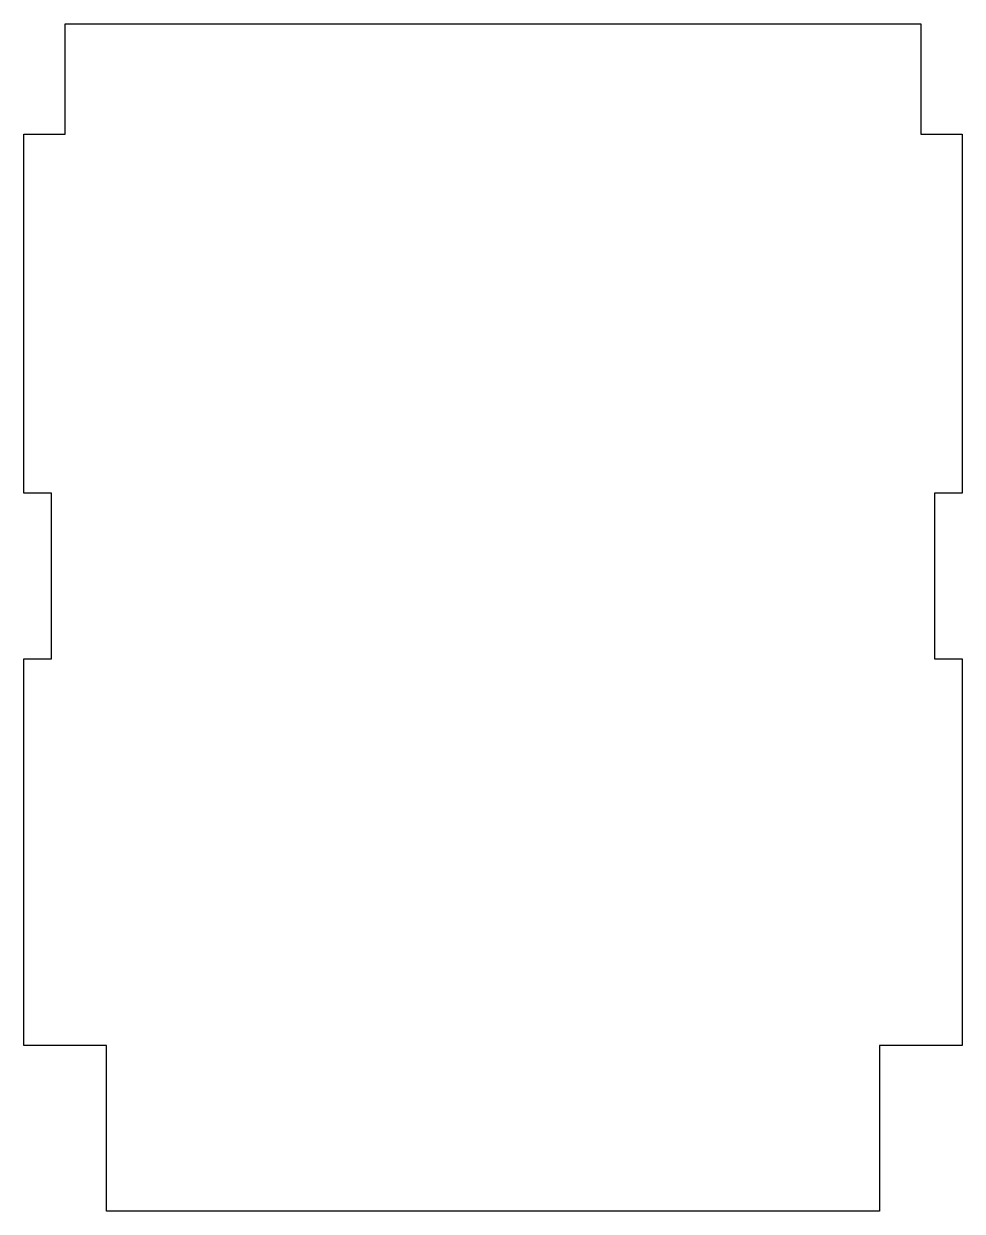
# Model space of a CAD drawing. Header units: metres. Extents: x -17 to 17, y -21.5 to 21.5.
import ezdxf

# ---------------------------------------------------------------- set-up
doc = ezdxf.new("R2010")
doc.units = ezdxf.units.M

msp = doc.modelspace()

# ---------------------------------------------------------------- linework, layer by layer
at = {"layer": 'Layer0'}
msp.add_polyline3d([(17, -1.5, 0), (17, -15.5, 0), (14, -15.5, 0), (14, -21.5, 0), (-14, -21.5, 0), (-14, -15.5, 0), (-17, -15.5, 0), (-17, -1.5, 0), (-16, -1.5, 0), (-16, 4.5, 0), (-17, 4.5, 0), (-17, 17.5, 0), (-15.5, 17.5, 0), (-15.5, 21.5, 0), (15.5, 21.5, 0), (15.5, 17.5, 0), (17, 17.5, 0), (17, 4.5, 0), (16, 4.5, 0), (16, -1.5, 0), (17, -1.5, 0)], dxfattribs=at)

doc.saveas('drawing.dxf')
